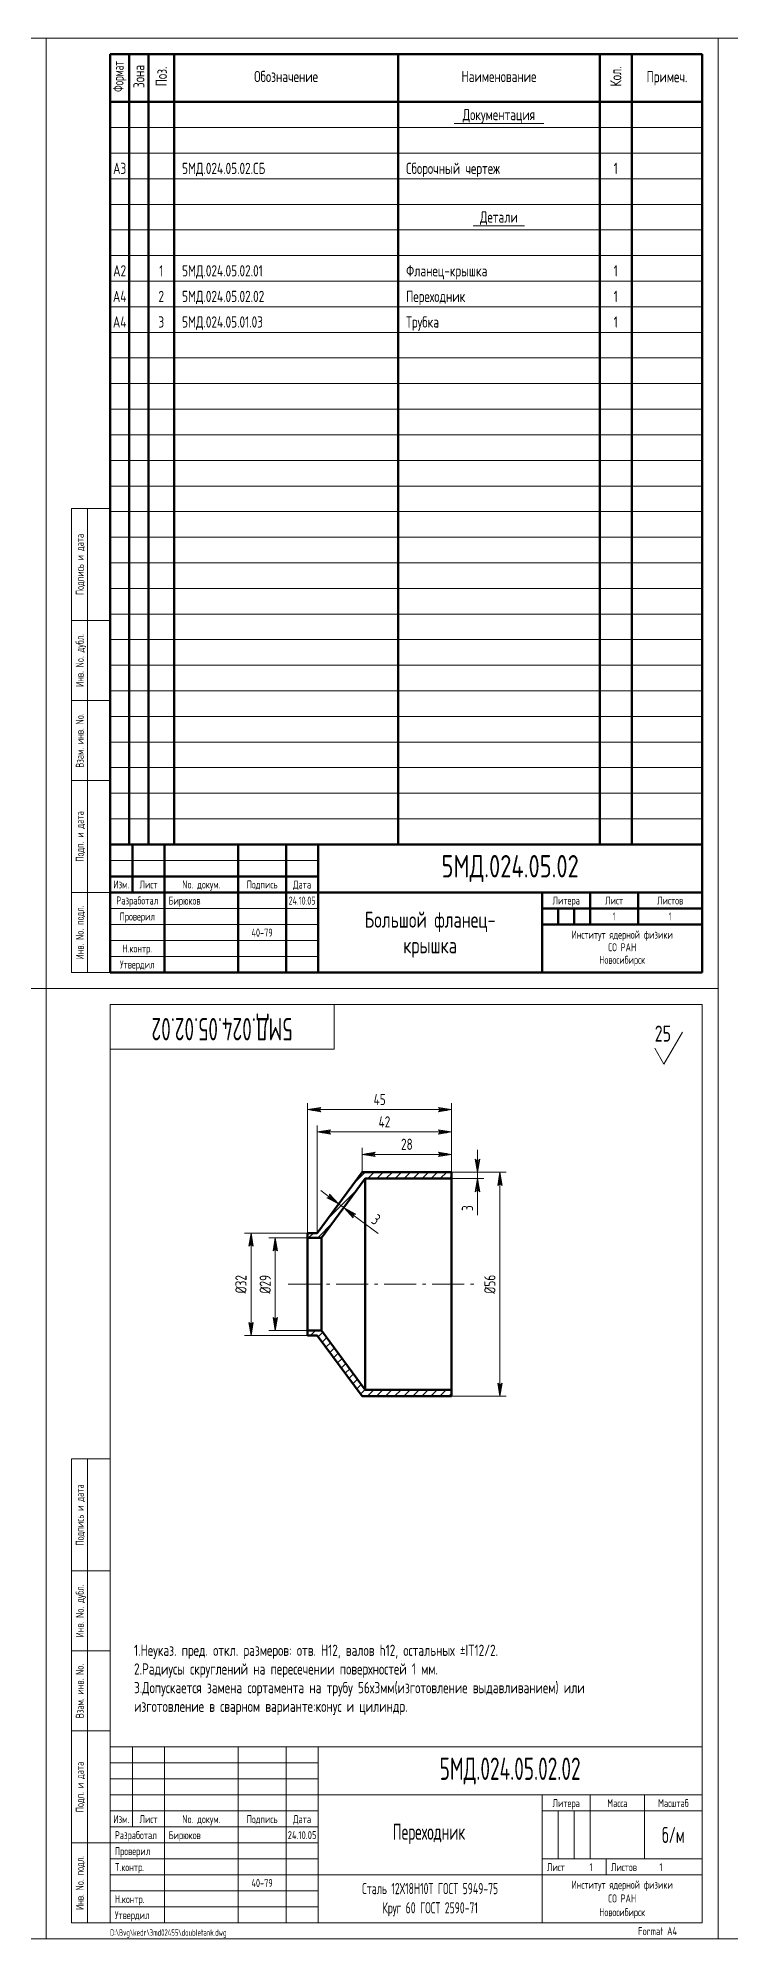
# Model space of a CAD drawing. Extents: x -414 to 4851, y -2165 to 1761.
# Drawn here: x 3 to 220, y 1014 to 1608 of the extents above; entities that cross this region are included whole.
import ezdxf
from ezdxf.enums import TextEntityAlignment as Align

# ---------------------------------------------------------------- set-up
doc = ezdxf.new("R2010")
doc.units = 0
doc.linetypes.add('S-P10', pattern=[15, 10, -2, 1, -2])
for name, color, linetype, lineweight in [('1', 9, 'CONTINUOUS', 20), ('2', 2, 'CONTINUOUS', 50), ('DIM', 4, 'CONTINUOUS', 20), ('HATCH', 5, 'CONTINUOUS', 20), ('TR', 3, 'CONTINUOUS', 20)]:
    doc.layers.add(name, color=color, linetype=linetype, lineweight=lineweight)
doc.styles.add('SIMPLEX', font='simplex.shx', dxfattribs={"width": 0.7})
pattern_1 = [(225, (1372.5234, -265.3468), (1.4142136, -1.4142136), [])]

# ---------------------------------------------------------------- blocks, each defined once
blk = doc.blocks.new('SHTAMP1')
at = {"layer": 'DIM', "color": 2}
for p, q in [((-185, 55), (0, 55)), ((-185, 55), (-185, 0)), ((-178, 55), (-178, 30)), ((-168, 55), (-168, 0)), ((-145, 55), (-145, 0)), ((-130, 55), (-130, 0)), ((-120, 55), (-120, 0)), ((-120, 40), (0, 40)), ((-50, 40), (-50, 0)), ((-35, 40), (-35, 20)), ((-18, 40), (-18, 20)), ((-185, 35), (-120, 35)), ((-185, 30), (-120, 30)), ((-50, 35), (0, 35)), ((-50, 20), (0, 20)), ((-30, 20), (-30, 15)), ((-120, 15), (0, 15))]:
    blk.add_line(p, q, dxfattribs=at)
at = {"layer": 'DIM'}
for p, q in [((-185, 50), (-120, 50)), ((-185, 45), (-120, 45)), ((-185, 40), (-120, 40)), ((-45, 35), (-45, 20)), ((-40, 35), (-40, 20)), ((-185, 25), (-120, 25)), ((-185, 20), (-120, 20)), ((-185, 15), (-120, 15)), ((-185, 10), (-120, 10)), ((-185, 5), (-120, 5))]:
    blk.add_line(p, q, dxfattribs=at)
at = {"layer": 'DIM', "style": 'SIMPLEX', "width": 0.6}
blk.add_text('1', height=2.5, dxfattribs=at).set_placement((-35.18, 16.2))
at = {"layer": 'DIM', "style": 'SIMPLEX', "width": 0.6, "flags": 8}
blk.add_attdef('ОБОЗНАЧЕНИЕ2', text='', height=7, dxfattribs=at).set_placement((-117, 60), align=Align.MIDDLE)
at = {"layer": 'DIM', "style": 'SIMPLEX', "width": 0.6}
for tag, height, p in [('ОБОЗНАЧЕНИЕ', 7, (-60, 47.5)), ('МАСШТАБ', 5, (-9, 27.5))]:
    blk.add_attdef(tag, text='', height=height, dxfattribs=at).set_placement(p, align=Align.MIDDLE)
at = {"layer": 'DIM', "style": 'SIMPLEX', "width": 0.910843}
blk.add_attdef('ДАТА', text='', height=2.5, dxfattribs=at).set_placement((-129.5, 26.2), (-120.5, 26.2), align=Align.FIT)
at = {"layer": 'DIM', "style": 'SIMPLEX', "width": 0.6}
for tag, p in [('ЛИСТОВ', (-13.32, 16.2)), ('FORMAT', (-20, -3.8))]:
    blk.add_attdef(tag, p, '', height=2.5, dxfattribs=at)
blk.add_attdef('ТЕЛЕФОН', text='', height=2.5, dxfattribs=at).set_placement((-137.5, 12.5), align=Align.MIDDLE_CENTER)
at = {"layer": 'TR', "style": 'SIMPLEX', "width": 0.7}
for s, p in [('Литера', (-42.5, 36.2)), ('Масса', (-26.5, 36.2)), ('Масштаб', (-9, 36.2)), ('Изм.', (-181.5, 31.2)), ('Лист', (-173, 31.2)), ('No. докум.', (-156.5, 31.2)), ('Подпись', (-137.5, 31.2)), ('Дата', (-125, 31.2)), ('Институт ядерной физики', (-25, 10.7)), ('СО РАН', (-25, 6.42)), ('Новосибирск', (-25, 2.13))]:
    blk.add_text(s, height=2.5, dxfattribs=at).set_placement(p, align=Align.CENTER)
at = {"layer": 'TR', "style": 'SIMPLEX'}
for s, width, p in [('Разработал', 0.6, (-183.5, 26.2)), ('T.контр.', 0.7, (-183.5, 16.2)), ('Проверил', 0.7, (-183.5, 21.2)), ('Лист', 0.7, (-48.5, 16.2)), ('Листов', 0.7, (-28.5, 16.2)), ('Н.контр.', 0.7, (-183.5, 6.2)), ('Утвердил', 0.7, (-183.5, 1.2))]:
    blk.add_text(s, height=2.5, dxfattribs=dict(at, width=width)).set_placement(p)
at = {"layer": 'TR', "style": 'SIMPLEX', "width": 0.6}
for tag, height, p in [('НАИМЕНОВАНИЕ', 5, (-85.35, 29.2)), ('НАИМЕНОВАНИЕ2', 5, (-85.35, 21.2)), ('МАТЕРИАЛ', 3.5, (-85, 9)), ('СОРТАМЕНТ', 3.5, (-85, 3))]:
    blk.add_attdef(tag, text='', height=height, dxfattribs=at).set_placement(p, align=Align.CENTER)
for tag, p, height in [('РАЗРАБОТАЛ', (-166.7, 26.2), 2.5), ('ПРОВЕРИЛ', (-166.7, 21.2), 2.5), ('НОРМОКОНТРОЛЬ', (-166.7, 6.2), 2.5), ('УТВЕРДИЛ', (-166.7, 1.2), 2.5), ('ФАЙЛ', (-185, -4), 2)]:
    blk.add_attdef(tag, p, '', height=height, dxfattribs=at)
blk = doc.blocks.new('LEADR')
at = {"layer": 'DIM'}
for p, q in [((-1.17, 0.2), (0, 0)), ((-1, 0), (-1.17, 0.2)), ((0, 0), (-1.17, -0.2)), ((-0.44, 0.07), (-1.06, 0.07)), ((0, 0), (-1, 0)), ((-1.17, -0.2), (-1, 0)), ((-0.44, -0.08), (-1.06, -0.08))]:
    blk.add_line(p, q, dxfattribs=at)

msp = doc.modelspace()

# ---------------------------------------------------------------- hatches: boundary and pattern name
at = {"layer": 'HATCH'}
h = msp.add_hatch(dxfattribs=at)
h.set_pattern_fill('U', color=256, scale=2, angle=225, style=0, pattern_type=0)
h.set_pattern_definition(pattern_1)
h.paths.add_polyline_path([(105.41, 1251.52), (132.4, 1251.52), (132.4, 1253.52), (104.4, 1253.52), (90.4, 1234.52), (87.4, 1234.52), (87.4, 1233.02), (91.77, 1233.02)])
h = msp.add_hatch(dxfattribs=at)
h.set_pattern_fill('U', color=256, scale=2, angle=225, style=0, pattern_type=0)
h.set_pattern_definition(pattern_1)
h.paths.add_polyline_path([(105.41, 1185.52), (91.77, 1204.02), (87.4, 1204.02), (87.4, 1202.52), (90.4, 1202.52), (104.4, 1183.52), (132.4, 1183.52), (132.4, 1185.52)])

# ---------------------------------------------------------------- linework, layer by layer
at = {"layer": '1'}
for p, q in [((25.67, 1579.95), (210.67, 1579.95)), ((25.67, 1571.95), (210.67, 1571.95)), ((25.67, 1563.95), (210.67, 1563.95)), ((25.67, 1555.95), (210.67, 1555.95)), ((25.67, 1547.95), (210.67, 1547.95)), ((25.67, 1539.95), (210.67, 1539.95)), ((25.67, 1531.95), (210.67, 1531.95)), ((25.67, 1523.95), (210.67, 1523.95)), ((25.67, 1515.95), (210.67, 1515.95)), ((25.67, 1507.95), (210.67, 1507.95)), ((25.67, 1499.95), (210.67, 1499.95)), ((25.67, 1491.95), (210.67, 1491.95)), ((25.67, 1483.95), (210.67, 1483.95)), ((25.67, 1475.95), (210.67, 1475.95)), ((25.67, 1467.95), (210.67, 1467.95)), ((25.67, 1459.95), (210.67, 1459.95)), ((25.67, 1451.95), (210.67, 1451.95)), ((25.67, 1443.95), (210.67, 1443.95)), ((25.67, 1435.95), (210.67, 1435.95)), ((25.67, 1427.95), (210.67, 1427.95)), ((25.67, 1419.95), (210.67, 1419.95)), ((25.67, 1411.95), (210.67, 1411.95)), ((25.67, 1403.95), (210.67, 1403.95)), ((25.67, 1395.95), (210.67, 1395.95)), ((25.67, 1387.95), (210.67, 1387.95)), ((25.67, 1379.95), (210.67, 1379.95)), ((25.67, 1371.95), (210.67, 1371.95)), ((25.67, 1363.95), (210.67, 1363.95)), ((90.67, 1350.93), (25.67, 1350.93)), ((90.67, 1335.93), (25.67, 1335.93)), ((25.67, 1330.93), (90.67, 1330.93)), ((90.67, 1325.93), (25.67, 1325.93)), ((25.67, 1320.93), (90.67, 1320.93))]:
    msp.add_line(p, q, dxfattribs=at)
at = {"layer": '1', "linetype": 'S-P10'}
msp.add_line((81.3, 1218.52), (139.66, 1218.52), dxfattribs=at)
at = {"layer": '2'}
for p, q in [((25.67, 1315.93), (25.67, 1602.93)), ((25.67, 1602.93), (210.67, 1602.93)), ((31.67, 1355.93), (31.67, 1602.93)), ((37.67, 1355.93), (37.67, 1602.93)), ((45.67, 1355.93), (45.67, 1602.93)), ((115.67, 1355.93), (115.67, 1602.93)), ((178.67, 1355.93), (178.67, 1602.93)), ((188.67, 1355.93), (188.67, 1602.93)), ((210.67, 1602.93), (210.67, 1315.93)), ((210.67, 1587.95), (25.67, 1587.95)), ((210.67, 1355.93), (25.67, 1355.93)), ((32.67, 1355.93), (32.67, 1340.93)), ((42.67, 1355.93), (42.67, 1315.93)), ((65.67, 1315.93), (65.67, 1355.93)), ((80.67, 1355.93), (80.67, 1315.93)), ((90.67, 1315.93), (90.67, 1355.93)), ((25.67, 1345.93), (90.67, 1345.93)), ((210.67, 1340.93), (25.67, 1340.93)), ((160.67, 1315.93), (160.67, 1340.93)), ((175.67, 1330.93), (175.67, 1340.93)), ((190.67, 1330.93), (190.67, 1340.93)), ((210.67, 1335.93), (160.67, 1335.93)), ((210.67, 1330.93), (160.67, 1330.93)), ((165.67, 1335.93), (165.67, 1330.93)), ((170.67, 1330.93), (170.67, 1335.93)), ((210.67, 1315.93), (25.67, 1315.93)), ((104.4, 1253.52), (90.4, 1234.52)), ((104.4, 1253.52), (132.4, 1253.52)), ((132.4, 1253.52), (132.4, 1183.52)), ((105.41, 1251.52), (91.77, 1233.02)), ((132.4, 1251.52), (105.41, 1251.52)), ((105.41, 1251.52), (105.41, 1244.34)), ((105.41, 1244.34), (105.41, 1185.52)), ((87.4, 1234.52), (87.4, 1202.52)), ((87.4, 1234.52), (90.4, 1234.52)), ((91.77, 1233.02), (87.4, 1233.02)), ((91.77, 1233.02), (91.77, 1204.02)), ((91.77, 1204.02), (87.4, 1204.02)), ((87.4, 1202.52), (90.4, 1202.52)), ((104.4, 1183.52), (90.4, 1202.52)), ((105.41, 1185.52), (91.77, 1204.02)), ((104.4, 1183.52), (132.4, 1183.52)), ((132.4, 1185.52), (105.41, 1185.52))]:
    msp.add_line(p, q, dxfattribs=at)
at = {"layer": 'DIM'}
for p, q in [((133.17, 1581.25), (161.17, 1581.25)), ((139.17, 1549.25), (155.17, 1549.25)), ((87.4, 1251.72), (87.4, 1275.1)), ((128.9, 1273.1), (90.9, 1273.1)), ((132.4, 1253.52), (132.4, 1275.1)), ((90.4, 1255.52), (90.4, 1268.1)), ((128.9, 1266.1), (93.9, 1266.1)), ((132.4, 1253.52), (132.4, 1268.1)), ((104.4, 1253.52), (104.4, 1261.1)), ((132.4, 1253.52), (132.4, 1261.1)), ((140.48, 1257.02), (140.48, 1260.52)), ((90.4, 1234.52), (90.4, 1255.52)), ((128.9, 1259.1), (107.9, 1259.1)), ((132.4, 1253.52), (142.48, 1253.52)), ((132.4, 1253.52), (149.48, 1253.52)), ((140.48, 1253.52), (140.48, 1251.52)), ((87.4, 1234.52), (87.4, 1251.72)), ((94.28, 1245.74), (91.49, 1247.85)), ((132.4, 1251.52), (142.48, 1251.52)), ((140.48, 1248.02), (140.48, 1240.09)), ((147.48, 1250.02), (147.48, 1187.02)), ((97.08, 1243.63), (98.78, 1242.35)), ((101.57, 1240.24), (109.39, 1234.33)), ((87.4, 1234.52), (67.71, 1234.52)), ((69.71, 1231.02), (69.71, 1206.02)), ((87.4, 1233.02), (75.3, 1233.02)), ((77.3, 1229.52), (77.3, 1207.52)), ((87.4, 1202.52), (67.71, 1202.52)), ((87.4, 1204.02), (75.3, 1204.02)), ((132.4, 1183.52), (149.48, 1183.52))]:
    msp.add_line(p, q, dxfattribs=at)
at = {"layer": 'DIM', "color": 2}
for p, q in [((13.67, 1315.93), (13.67, 1460.93)), ((25.67, 1460.93), (13.67, 1460.93)), ((18.67, 1315.93), (18.67, 1460.93)), ((25.67, 1425.93), (13.67, 1425.93)), ((25.67, 1400.93), (13.67, 1400.93)), ((25.67, 1375.93), (13.67, 1375.93)), ((25.67, 1340.93), (13.67, 1340.93)), ((25.67, 1315.93), (13.67, 1315.93)), ((13.67, 1018.93), (13.67, 1163.93)), ((25.67, 1163.93), (13.67, 1163.93)), ((18.67, 1018.93), (18.67, 1163.93)), ((25.67, 1128.93), (13.67, 1128.93)), ((25.67, 1103.93), (13.67, 1103.93)), ((25.67, 1078.93), (13.67, 1078.93)), ((25.67, 1043.93), (13.67, 1043.93)), ((25.67, 1018.93), (13.67, 1018.93))]:
    msp.add_line(p, q, dxfattribs=at)
at = {"layer": 'DIM'}
for points in [[(-204.33, 1310.93), (-204.33, 1607.93), (5.67, 1607.93), (5.67, 1310.93)], [(5.67, 1310.93), (5.67, 1607.93), (215.67, 1607.93), (215.67, 1310.93)], [(215.67, 1013.93), (215.67, 1607.93), (635.67, 1607.93), (635.67, 1013.93)], [(-414.33, 1013.93), (-414.33, 1310.93), (5.67, 1310.93), (5.67, 1013.93)], [(5.67, 1013.93), (5.67, 1310.93), (215.67, 1310.93), (215.67, 1013.93)]]:
    msp.add_lwpolyline(points, close=True, dxfattribs=at)
at = {"layer": 'DIM', "color": 2}
msp.add_lwpolyline([(25.67, 1018.93), (25.67, 1305.93), (210.67, 1305.93), (210.67, 1018.93)], close=True, dxfattribs=at)
msp.add_lwpolyline([(25.67, 1291.93), (95.67, 1291.93), (95.67, 1305.93)], dxfattribs=at)
at = {"layer": 'DIM', "flags": 128}
msp.add_lwpolyline([(195.83, 1292.33), (198.72, 1287.33), (204.49, 1297.33)], dxfattribs=at)

# ---------------------------------------------------------------- block references
at = {"layer": 'DIM'}
ref = msp.add_blockref('SHTAMP1', (210.67, 1018.93), dxfattribs=at)
ref.add_attrib('ФАЙЛ', 'D:\\Bvg\\kedr\\3md02455\\doubletank.dwg', (25.67, 1014.93), dxfattribs={"layer": 'TR', "height": 2, "style": 'SIMPLEX', "width": 0.6})
ref.add_attrib('РАЗРАБОТАЛ', 'Бирюков', (43.97, 1045.13), dxfattribs={"layer": 'TR', "height": 2.5, "style": 'SIMPLEX', "width": 0.6})
ref.add_attrib('ТЕЛЕФОН', '40-79', dxfattribs={"height": 2.5, "style": 'SIMPLEX', "width": 0.6}).set_placement((73.17, 1031.43), align=Align.MIDDLE_CENTER)
ref.add_attrib('ДАТА', '24.10.05', dxfattribs={"height": 2.5, "style": 'SIMPLEX', "width": 0.581538}).set_placement((81.17, 1045.13), (90.17, 1045.13), align=Align.FIT)
ref.add_attrib('ОБОЗНАЧЕНИЕ', '5МД.024.05.02.02', dxfattribs={"height": 7, "style": 'SIMPLEX', "width": 0.6}).set_placement((150.67, 1066.43), align=Align.MIDDLE)
ref.add_attrib('МАСШТАБ', 'б/м', dxfattribs={"height": 5, "style": 'SIMPLEX', "width": 0.6}).set_placement((201.67, 1046.43), align=Align.MIDDLE)
ref.add_attrib('НАИМЕНОВАНИЕ', 'Переходник', dxfattribs={"layer": 'TR', "height": 5, "style": 'SIMPLEX', "width": 0.6}).set_placement((125.32, 1044.93), align=Align.CENTER)
ref.add_attrib('МАТЕРИАЛ', 'Сталь 12Х18Н10Т ГОСТ 5949-75', dxfattribs={"layer": 'TR', "height": 3.5, "style": 'SIMPLEX', "width": 0.6}).set_placement((125.67, 1027.93), align=Align.CENTER)
ref.add_attrib('СОРТАМЕНТ', 'Круг 60 ГОСТ 2590-71', dxfattribs={"layer": 'TR', "height": 3.5, "style": 'SIMPLEX', "width": 0.6}).set_placement((125.67, 1021.93), align=Align.CENTER)
ref.add_attrib('ЛИСТОВ', '1', (197.34, 1035.13), dxfattribs={"height": 2.5, "style": 'SIMPLEX', "width": 0.6})
ref.add_attrib('FORMAT', 'Format A4', (190.67, 1015.13), dxfattribs={"height": 2.5, "style": 'SIMPLEX', "width": 0.6})
ref.add_attrib('ОБОЗНАЧЕНИЕ2', '5МД.024.05.02.02', dxfattribs={"height": 7, "rotation": 180, "style": 'SIMPLEX', "width": 0.6, "flags": 8}).set_placement((60.67, 1298.93), align=Align.MIDDLE)
at = {"layer": 'DIM', "xscale": 3.5, "yscale": 3.5, "zscale": 3.5}
for p, rotation in [((87.4, 1273.1), 180), ((90.4, 1266.1), 180), ((104.4, 1259.1), 180), ((140.48, 1253.52), 270), ((147.48, 1253.52), 90), ((140.48, 1251.52), 90), ((97.08, 1243.63), 322.9326512416806), ((98.78, 1242.35), 142.9326512416806), ((69.71, 1234.52), 90), ((77.3, 1233.02), 90), ((69.71, 1202.52), 270), ((77.3, 1204.02), 270), ((147.48, 1183.52), 270)]:
    msp.add_blockref('LEADR', p, dxfattribs=dict(at, rotation=rotation))
for p in [(132.4, 1273.1), (132.4, 1266.1), (132.4, 1259.1)]:
    msp.add_blockref('LEADR', p, dxfattribs=at)

# ---------------------------------------------------------------- texts
at = {"layer": 'DIM', "style": 'SIMPLEX', "width": 0.7}
for s, p in [('5МД.024.05.02.СБ', (48.17, 1565.45)), ('5МД.024.05.02.01', (48.17, 1533.45)), ('5МД.024.05.02.02', (48.17, 1525.45)), ('5МД.024.05.01.03', (48.17, 1517.45))]:
    msp.add_text(s, height=3.5, dxfattribs=at).set_placement(p)
for s, p in [('1', (183.67, 1565.45)), ('A2', (28.67, 1533.45)), ('1', (41.67, 1533.45)), ('1', (183.67, 1533.45)), ('A4', (28.67, 1525.45)), ('2', (41.67, 1525.45)), ('1', (183.67, 1525.45)), ('A4', (28.67, 1517.45)), ('3', (41.67, 1517.45)), ('1', (183.67, 1517.45))]:
    msp.add_text(s, height=3.5, dxfattribs=at).set_placement(p, align=Align.CENTER)
for s, height, p in [('5МД.024.05.02', 7, (150.67, 1348.43)), ('1', 2.5, (183.17, 1333.43)), ('1', 2.5, (200.67, 1333.43))]:
    msp.add_text(s, height=height, dxfattribs=at).set_placement(p, align=Align.MIDDLE)
at = {"layer": 'DIM', "style": 'SIMPLEX', "width": 0.542769}
msp.add_text('24.10.05', height=2.5, dxfattribs=at).set_placement((81.47, 1337.13), (89.87, 1337.13), align=Align.FIT)
at = {"layer": 'DIM', "style": 'SIMPLEX', "width": 0.7}
msp.add_text('25', height=5, dxfattribs=at).set_placement((200.97, 1294.33), align=Align.RIGHT)
for s, p in [('Подпись и дата', (17.47, 1146.43)), ('Инв. No. дубл.', (17.47, 1116.43)), ('Взам. инв. No.', (17.47, 1091.43)), ('Подп. и дата', (17.47, 1061.43)), ('Инв. No. подл.', (17.47, 1031.43))]:
    msp.add_text(s, height=2.5, rotation=90, dxfattribs=at).set_placement(p, align=Align.CENTER)
at = {"layer": 'DIM', "char_height": 3.5, "attachment_point": 5, "style": 'SIMPLEX'}
for s, insert in [('\\A1;45', (109.9, 1276.25)), ('\\A1;42', (111.4, 1269.25)), ('\\A1;28', (118.4, 1262.25))]:
    msp.add_mtext(s, dxfattribs=dict(at, insert=insert))
for s, insert, rotation in [('3', (137.33, 1242.31), 90), ('3 ', (108.78, 1238.75), 322.9), ('\\A1;%%c32', (66.56, 1218.52), 90), ('\\A1;%%c29', (74.15, 1218.52), 90), ('%%c56', (144.33, 1218.52), 90)]:
    msp.add_mtext(s, dxfattribs=dict(at, insert=insert, rotation=rotation))
at = {"layer": 'TR', "style": 'SIMPLEX'}
for s, height, width, p in [('Формат', 3.36, 0.6, (28.67, 1595.92)), ('Зона', 3.5, 0.7, (34.67, 1595.92)), ('Поз.', 3.5, 0.7, (41.67, 1595.92)), ('Кол.', 3.5, 0.7, (183.67, 1595.92))]:
    msp.add_text(s, height=height, rotation=90, dxfattribs=dict(at, width=width)).set_placement(p, align=Align.MIDDLE)
at = {"layer": 'TR', "style": 'SIMPLEX', "width": 0.7}
for s, height, p in [('Обозначение', 3.5, (80.67, 1595.92)), ('Наименование', 3.5, (147.17, 1595.92)), ('Примеч.', 3.5, (199.67, 1595.39)), ('Литера', 2.5, (168.17, 1338.09)), ('Лист', 2.5, (183.17, 1338.43)), ('Листов', 2.5, (200.67, 1338.43))]:
    msp.add_text(s, height=height, dxfattribs=at).set_placement(p, align=Align.MIDDLE)
at = {"layer": 'TR', "style": 'SIMPLEX'}
for s, height, width, p in [('Документация', 3.5, 0.7, (147.17, 1582.25)), ('А3', 3.5, 0.7, (28.67, 1565.45)), ('Детали', 3.5, 0.7, (147.17, 1550.25)), ('Изм.', 2.5, 0.7, (29.17, 1342.18)), ('Лист', 2.5, 0.7, (37.67, 1342.18)), ('No. докум.', 2.5, 0.7, (54.17, 1342.18)), ('Подпись', 2.5, 0.7, (73.17, 1342.18)), ('Дата', 2.5, 0.7, (85.67, 1342.18)), ('Разработал', 2.5, 0.6, (34.17, 1337.18)), ('Проверил', 2.5, 0.7, (34.17, 1332.18)), ('Большой фланец-', 5, 0.7, (125.67, 1329.93)), ('Н.контр.', 2.5, 0.7, (34.17, 1322.18)), ('40-79', 2.5, 0.7, (73.17, 1327.13)), ('крышка', 5, 0.7, (125.67, 1321.93)), ('Институт ядерной физики', 2.5, 0.7, (185.68, 1326.5)), ('СО РАН', 2.5, 0.7, (185.68, 1322.57)), ('Утвердил', 2.5, 0.7, (34.17, 1317.18)), ('Новосибирск', 2.5, 0.7, (185.68, 1318.64))]:
    msp.add_text(s, height=height, dxfattribs=dict(at, width=width)).set_placement(p, align=Align.CENTER)
at = {"layer": 'TR', "style": 'SIMPLEX', "width": 0.7}
for s, height, p in [('Сборочный чертеж', 3.5, (118.17, 1565.45)), ('Фланец-крышка', 3.5, (118.17, 1533.45)), ('Переходник', 3.5, (118.17, 1525.45)), ('Трубка', 3.5, (118.17, 1517.45)), ('Бирюков', 2.5, (43.97, 1337.13))]:
    msp.add_text(s, height=height, dxfattribs=at).set_placement(p)
for s, p in [('Подпись и дата', (17.47, 1443.43)), ('Инв. No. дубл.', (17.47, 1413.43)), ('Взам. инв. No.', (17.47, 1388.43)), ('Подп. и дата', (17.47, 1358.43)), ('Инв. No. подл.', (17.47, 1328.43))]:
    msp.add_text(s, height=2.5, rotation=90, dxfattribs=at).set_placement(p, align=Align.CENTER)
at = {"layer": 'TR', "insert": (33.17, 1083.93), "char_height": 3.5, "width": 170, "attachment_point": 7, "style": 'SIMPLEX'}
msp.add_mtext('\\fSimplex|b0|i0|c204|p2; \\P1.Неуказ. пред. откл. размеров: отв. H12, валов h12, остальных ±IT12/2.\\P2.Радиусы скруглений на пересечении поверхностей 1 мм.\\P3.Допускается замена сортамента на трубу \\Fsimplex.shx;56\\fSimplex|b0|i0|c204|p2;х3мм(изготовление выдавливанием) или изготовление в сварном варианте:конус и цилиндр.', dxfattribs=at)

doc.saveas('drawing.dxf')
